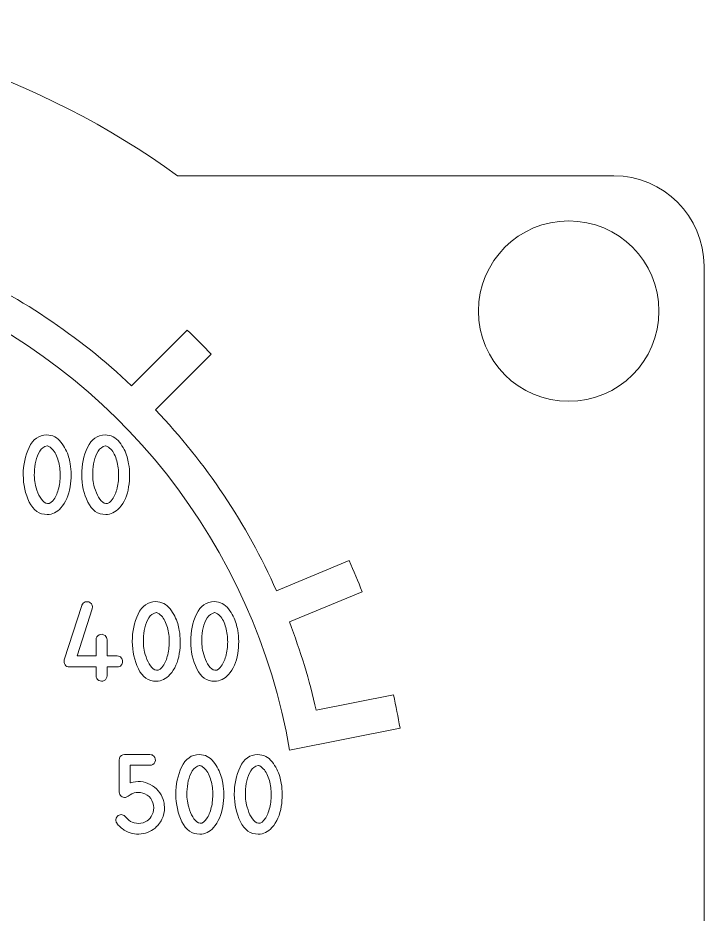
# Model space of a CAD drawing. Header units: millimetres. Extents: x 22.6 to 67.6, y -45.6 to -8.6.
# Drawn here: x 52.4 to 67.61, y -28.45 to -8.58 of the extents above; entities that cross this region are included whole.
import ezdxf

# ---------------------------------------------------------------- set-up
doc = ezdxf.new("R2010")
doc.units = ezdxf.units.MM
doc.header["$MEASUREMENT"] = 0
doc.layers.add('CUT', color=7, linetype='Continuous')
doc.layers.add('Engrave', color=7, linetype='Continuous')

msp = doc.modelspace()

# ---------------------------------------------------------------- linework, layer by layer
at = {"layer": 'CUT', "color": 250, "lineweight": 9}
msp.add_ellipse((64.6087, -15.0833), major_axis=(0, 2.0002), ratio=1, dxfattribs=at)
msp.add_open_spline([(55.9392, -12.0831), (55.9392, -12.0831), (65.6086, -12.0831), (65.6086, -12.0831), (65.6086, -12.0831), (66.7085, -12.0831), (67.6085, -12.9831), (67.6085, -14.0831), (67.6085, -14.0831), (67.6085, -14.0831), (67.6085, -40.0831), (67.6085, -40.0831), (67.6085, -40.0831), (67.6085, -41.1831), (66.7085, -42.0831), (65.6086, -42.0831), (65.6086, -42.0831), (65.6086, -42.0831), (55.9392, -42.0831), (55.9392, -42.0831), (55.9392, -42.0831), (52.8947, -44.2852), (49.1533, -45.5831), (45.1086, -45.5831), (45.1086, -45.5831), (41.0639, -45.5831), (37.3225, -44.2852), (34.278, -42.0831), (34.278, -42.0831), (34.278, -42.0831), (24.6085, -42.0831), (24.6085, -42.0831), (24.6085, -42.0831), (23.5086, -42.0831), (22.6085, -41.1831), (22.6085, -40.0831), (22.6085, -40.0831), (22.6085, -40.0831), (22.6085, -14.0831), (22.6085, -14.0831), (22.6085, -14.0831), (22.6085, -12.9831), (23.5086, -12.0831), (24.6085, -12.0831), (24.6085, -12.0831), (24.6085, -12.0831), (34.278, -12.0831), (34.278, -12.0831), (34.278, -12.0831), (37.3225, -9.881), (41.0639, -8.5831), (45.1086, -8.5831), (45.1086, -8.5831), (49.1533, -8.5831), (52.8947, -9.881), (55.9392, -12.0831)], degree=3, knots=[0, 0, 0, 0, 0.0666667, 0.0666667, 0.0666667, 0.0666667, 0.1333333, 0.1333333, 0.1333333, 0.1333333, 0.2, 0.2, 0.2, 0.2, 0.2666667, 0.2666667, 0.2666667, 0.2666667, 0.3333333, 0.3333333, 0.3333333, 0.3333333, 0.4, 0.4, 0.4, 0.4, 0.4666667, 0.4666667, 0.4666667, 0.4666667, 0.5333333, 0.5333333, 0.5333333, 0.5333333, 0.6, 0.6, 0.6, 0.6, 0.6666667, 0.6666667, 0.6666667, 0.6666667, 0.7333333, 0.7333333, 0.7333333, 0.7333333, 0.8, 0.8, 0.8, 0.8, 0.8666667, 0.8666667, 0.8666667, 0.8666667, 1, 1, 1, 1], dxfattribs=at)
at = {"layer": 'Engrave', "color": 240, "lineweight": 9}
for points, knots in [([(60.87, -24.3303), (60.827, -24.084), (60.7782, -23.8387), (60.7237, -23.5947), (60.7237, -23.5947), (60.7237, -23.5947), (59.0119, -23.9352), (59.0119, -23.9352), (59.0119, -23.9352), (58.861, -23.2687), (58.6625, -22.6141), (58.4177, -21.9762), (58.4177, -21.9762), (58.4177, -21.9762), (60.0302, -21.3083), (60.0302, -21.3083), (60.0302, -21.3083), (59.9399, -21.0751), (59.8442, -20.8441), (59.7431, -20.6154), (59.7431, -20.6154), (59.7431, -20.6154), (58.1307, -21.2833), (58.1307, -21.2833), (58.1307, -21.2833), (57.4715, -19.8034), (56.5653, -18.447), (55.4503, -17.2718), (55.4503, -17.2718), (55.4503, -17.2718), (56.6844, -16.0376), (56.6844, -16.0376), (56.6844, -16.0376), (56.5118, -15.8567), (56.335, -15.6799), (56.1541, -15.5073), (56.1541, -15.5073), (56.1541, -15.5073), (54.9199, -16.7414), (54.9199, -16.7414), (54.9199, -16.7414), (53.7446, -15.6264), (52.3884, -14.7201), (50.9084, -14.061), (50.9084, -14.061), (50.9084, -14.061), (51.5763, -12.4486), (51.5763, -12.4486), (51.5763, -12.4486), (51.3476, -12.3475), (51.1166, -12.2518), (50.8834, -12.1615), (50.8834, -12.1615), (50.8834, -12.1615), (50.2155, -13.774), (50.2155, -13.774), (50.2155, -13.774), (48.703, -13.1937), (47.1031, -12.8754), (45.4836, -12.8328), (45.4836, -12.8328), (45.4836, -12.8328), (45.4836, -11.0875), (45.4836, -11.0875), (45.4836, -11.0875), (45.2337, -11.0816), (44.9836, -11.0816), (44.7336, -11.0875), (44.7336, -11.0875), (44.7336, -11.0875), (44.7336, -12.8328), (44.7336, -12.8328), (44.7336, -12.8328), (44.2373, -12.8458), (43.742, -12.8848), (43.2498, -12.9496), (43.2498, -12.9496), (43.2498, -12.9496), (43.1121, -12.0805), (43.1121, -12.0805), (43.1121, -12.0805), (43.1121, -12.0805), (42.3714, -12.1978), (42.3714, -12.1978), (42.3714, -12.1978), (42.3714, -12.1978), (42.509, -13.0669), (42.509, -13.0669), (42.509, -13.0669), (42.0208, -13.1574), (41.5378, -13.2734), (41.0617, -13.4144), (41.0617, -13.4144), (41.0617, -13.4144), (40.5224, -11.7545), (40.5224, -11.7545), (40.5224, -11.7545), (40.2828, -11.8261), (40.045, -11.9034), (39.8091, -11.9862), (39.8091, -11.9862), (39.8091, -11.9862), (40.3484, -13.6461), (40.3484, -13.6461), (40.3484, -13.6461), (39.8804, -13.8119), (39.4214, -14.002), (38.9733, -14.2157), (38.9733, -14.2157), (38.9733, -14.2157), (38.5738, -13.4317), (38.5738, -13.4317), (38.5738, -13.4317), (38.5738, -13.4317), (37.9055, -13.7722), (37.9055, -13.7722), (37.9055, -13.7722), (37.9055, -13.7722), (38.305, -14.5562), (38.305, -14.5562), (38.305, -14.5562), (37.8687, -14.7932), (37.4451, -15.0528), (37.0359, -15.3339), (37.0359, -15.3339), (37.0359, -15.3339), (36.01, -13.9219), (36.01, -13.9219), (36.01, -13.9219), (35.8044, -14.0641), (35.6021, -14.2111), (35.4033, -14.3628), (35.4033, -14.3628), (35.4033, -14.3628), (36.4292, -15.7748), (36.4292, -15.7748), (36.4292, -15.7748), (36.0353, -16.0771), (35.6575, -16.3997), (35.2973, -16.7414), (35.2973, -16.7414), (35.2973, -16.7414), (34.6751, -16.1192), (34.6751, -16.1192), (34.6751, -16.1192), (34.6751, -16.1192), (34.1448, -16.6496), (34.1448, -16.6496), (34.1448, -16.6496), (34.1448, -16.6496), (35.2975, -17.8023), (35.2975, -17.8023), (35.2975, -17.8023), (35.7837, -17.2883), (36.3096, -16.8133), (36.8702, -16.3818), (36.8702, -16.3818), (36.8702, -16.3818), (37.4769, -15.9409), (37.4769, -15.9409), (37.4769, -15.9409), (41.268, -13.3356), (46.1253, -12.8414), (50.3634, -14.6297), (50.3634, -14.6297), (54.6016, -16.418), (57.6436, -20.2835), (58.4224, -24.8171), (58.4224, -24.8171), (58.4224, -24.8171), (60.87, -24.3303), (60.87, -24.3303)], [0, 0, 0, 0, 0.0227273, 0.0227273, 0.0227273, 0.0227273, 0.0454545, 0.0454545, 0.0454545, 0.0454545, 0.0681818, 0.0681818, 0.0681818, 0.0681818, 0.0909091, 0.0909091, 0.0909091, 0.0909091, 0.1136364, 0.1136364, 0.1136364, 0.1136364, 0.1363636, 0.1363636, 0.1363636, 0.1363636, 0.1590909, 0.1590909, 0.1590909, 0.1590909, 0.1818182, 0.1818182, 0.1818182, 0.1818182, 0.2045455, 0.2045455, 0.2045455, 0.2045455, 0.2272727, 0.2272727, 0.2272727, 0.2272727, 0.25, 0.25, 0.25, 0.25, 0.2727273, 0.2727273, 0.2727273, 0.2727273, 0.2954545, 0.2954545, 0.2954545, 0.2954545, 0.3181818, 0.3181818, 0.3181818, 0.3181818, 0.3409091, 0.3409091, 0.3409091, 0.3409091, 0.3636364, 0.3636364, 0.3636364, 0.3636364, 0.3863636, 0.3863636, 0.3863636, 0.3863636, 0.4090909, 0.4090909, 0.4090909, 0.4090909, 0.4318182, 0.4318182, 0.4318182, 0.4318182, 0.4545455, 0.4545455, 0.4545455, 0.4545455, 0.4772727, 0.4772727, 0.4772727, 0.4772727, 0.5, 0.5, 0.5, 0.5, 0.5227273, 0.5227273, 0.5227273, 0.5227273, 0.5454545, 0.5454545, 0.5454545, 0.5454545, 0.5681818, 0.5681818, 0.5681818, 0.5681818, 0.5909091, 0.5909091, 0.5909091, 0.5909091, 0.6136364, 0.6136364, 0.6136364, 0.6136364, 0.6363636, 0.6363636, 0.6363636, 0.6363636, 0.6590909, 0.6590909, 0.6590909, 0.6590909, 0.6818182, 0.6818182, 0.6818182, 0.6818182, 0.7045455, 0.7045455, 0.7045455, 0.7045455, 0.7272727, 0.7272727, 0.7272727, 0.7272727, 0.75, 0.75, 0.75, 0.75, 0.7727273, 0.7727273, 0.7727273, 0.7727273, 0.7954545, 0.7954545, 0.7954545, 0.7954545, 0.8181818, 0.8181818, 0.8181818, 0.8181818, 0.8409091, 0.8409091, 0.8409091, 0.8409091, 0.8636364, 0.8636364, 0.8636364, 0.8636364, 0.8863636, 0.8863636, 0.8863636, 0.8863636, 0.9090909, 0.9090909, 0.9090909, 0.9090909, 0.9318182, 0.9318182, 0.9318182, 0.9318182, 0.9545455, 0.9545455, 0.9545455, 0.9545455, 1, 1, 1, 1]), ([(53.039, -17.83), (53.1678, -17.83), (53.2727, -17.8835), (53.3545, -17.9902), (53.3545, -17.9902), (53.4359, -18.0969), (53.4923, -18.2054), (53.5241, -18.3157), (53.5241, -18.3157), (53.5373, -18.3639), (53.5488, -18.4144), (53.5585, -18.4674), (53.5585, -18.4674), (53.5879, -18.624), (53.5879, -18.7957), (53.5588, -18.9824), (53.5588, -18.9824), (53.53, -19.1691), (53.4612, -19.3237), (53.3527, -19.4466), (53.3527, -19.4466), (53.2654, -19.5448), (53.1643, -19.5939), (53.0496, -19.5939), (53.0496, -19.5939), (52.8732, -19.5939), (52.7406, -19.5019), (52.6521, -19.3181), (52.6521, -19.3181), (52.5634, -19.1344), (52.5184, -18.9324), (52.5178, -18.7119), (52.5178, -18.7119), (52.5169, -18.4915), (52.5598, -18.2892), (52.6463, -18.1055), (52.6463, -18.1055), (52.733, -17.9217), (52.8641, -17.83), (53.039, -17.83)], [0, 0, 0, 0, 0.0909091, 0.0909091, 0.0909091, 0.0909091, 0.1818182, 0.1818182, 0.1818182, 0.1818182, 0.2727273, 0.2727273, 0.2727273, 0.2727273, 0.3636364, 0.3636364, 0.3636364, 0.3636364, 0.4545455, 0.4545455, 0.4545455, 0.4545455, 0.5454545, 0.5454545, 0.5454545, 0.5454545, 0.6363636, 0.6363636, 0.6363636, 0.6363636, 0.7272727, 0.7272727, 0.7272727, 0.7272727, 0.8181818, 0.8181818, 0.8181818, 0.8181818, 1, 1, 1, 1]), ([(54.3343, -17.83), (54.4631, -17.83), (54.568, -17.8835), (54.6498, -17.9902), (54.6498, -17.9902), (54.7312, -18.0969), (54.7876, -18.2054), (54.8194, -18.3157), (54.8194, -18.3157), (54.8326, -18.3639), (54.8441, -18.4144), (54.8538, -18.4674), (54.8538, -18.4674), (54.8832, -18.624), (54.8832, -18.7957), (54.8541, -18.9824), (54.8541, -18.9824), (54.8253, -19.1691), (54.7565, -19.3237), (54.648, -19.4466), (54.648, -19.4466), (54.5607, -19.5448), (54.4596, -19.5939), (54.3449, -19.5939), (54.3449, -19.5939), (54.1685, -19.5939), (54.0359, -19.5019), (53.9474, -19.3181), (53.9474, -19.3181), (53.8587, -19.1344), (53.8137, -18.9324), (53.8131, -18.7119), (53.8131, -18.7119), (53.8122, -18.4915), (53.8551, -18.2892), (53.9416, -18.1055), (53.9416, -18.1055), (54.0283, -17.9217), (54.1594, -17.83), (54.3343, -17.83)], [0, 0, 0, 0, 0.0909091, 0.0909091, 0.0909091, 0.0909091, 0.1818182, 0.1818182, 0.1818182, 0.1818182, 0.2727273, 0.2727273, 0.2727273, 0.2727273, 0.3636364, 0.3636364, 0.3636364, 0.3636364, 0.4545455, 0.4545455, 0.4545455, 0.4545455, 0.5454545, 0.5454545, 0.5454545, 0.5454545, 0.6363636, 0.6363636, 0.6363636, 0.6363636, 0.7272727, 0.7272727, 0.7272727, 0.7272727, 0.8181818, 0.8181818, 0.8181818, 0.8181818, 1, 1, 1, 1]), ([(53.0452, -18.0737), (52.977, -18.0875), (52.9226, -18.1266), (52.8829, -18.191), (52.8829, -18.191), (52.8429, -18.2551), (52.8135, -18.3283), (52.7944, -18.4106), (52.7944, -18.4106), (52.7756, -18.4926), (52.7653, -18.5755), (52.7636, -18.6593), (52.7636, -18.6593), (52.7618, -18.7431), (52.765, -18.8113), (52.773, -18.8636), (52.773, -18.8636), (52.78, -18.913), (52.7962, -18.9765), (52.8221, -19.0544), (52.8221, -19.0544), (52.8479, -19.1321), (52.8806, -19.1991), (52.92, -19.2549), (52.92, -19.2549), (52.9591, -19.3111), (53.004, -19.3431), (53.0546, -19.3514), (53.0546, -19.3514), (53.1052, -19.3599), (53.159, -19.319), (53.2157, -19.2297), (53.2157, -19.2297), (53.2589, -19.1606), (53.291, -19.073), (53.3121, -18.9668), (53.3121, -18.9668), (53.3333, -18.8607), (53.3409, -18.7522), (53.3345, -18.6414), (53.3345, -18.6414), (53.3283, -18.5306), (53.3071, -18.4259), (53.2713, -18.3277), (53.2713, -18.3277), (53.2354, -18.2295), (53.1825, -18.154), (53.1122, -18.1005), (53.1122, -18.1005), (53.0911, -18.0855), (53.0711, -18.0767), (53.052, -18.0737), (53.052, -18.0737), (53.0514, -18.0737), (53.0508, -18.0737), (53.0499, -18.0737), (53.0499, -18.0737), (53.049, -18.0737), (53.0475, -18.0737), (53.0452, -18.0737)], [0, 0, 0, 0, 0.0625, 0.0625, 0.0625, 0.0625, 0.125, 0.125, 0.125, 0.125, 0.1875, 0.1875, 0.1875, 0.1875, 0.25, 0.25, 0.25, 0.25, 0.3125, 0.3125, 0.3125, 0.3125, 0.375, 0.375, 0.375, 0.375, 0.4375, 0.4375, 0.4375, 0.4375, 0.5, 0.5, 0.5, 0.5, 0.5625, 0.5625, 0.5625, 0.5625, 0.625, 0.625, 0.625, 0.625, 0.6875, 0.6875, 0.6875, 0.6875, 0.75, 0.75, 0.75, 0.75, 0.8125, 0.8125, 0.8125, 0.8125, 0.875, 0.875, 0.875, 0.875, 1, 1, 1, 1]), ([(54.3405, -18.0737), (54.2723, -18.0875), (54.2179, -18.1266), (54.1782, -18.191), (54.1782, -18.191), (54.1382, -18.2551), (54.1088, -18.3283), (54.0897, -18.4106), (54.0897, -18.4106), (54.0709, -18.4926), (54.0606, -18.5755), (54.0589, -18.6593), (54.0589, -18.6593), (54.0571, -18.7431), (54.0603, -18.8113), (54.0683, -18.8636), (54.0683, -18.8636), (54.0753, -18.913), (54.0915, -18.9765), (54.1174, -19.0544), (54.1174, -19.0544), (54.1432, -19.1321), (54.1759, -19.1991), (54.2153, -19.2549), (54.2153, -19.2549), (54.2544, -19.3111), (54.2993, -19.3431), (54.3499, -19.3514), (54.3499, -19.3514), (54.4005, -19.3599), (54.4543, -19.319), (54.511, -19.2297), (54.511, -19.2297), (54.5542, -19.1606), (54.5863, -19.073), (54.6074, -18.9668), (54.6074, -18.9668), (54.6286, -18.8607), (54.6362, -18.7522), (54.6298, -18.6414), (54.6298, -18.6414), (54.6236, -18.5306), (54.6024, -18.4259), (54.5666, -18.3277), (54.5666, -18.3277), (54.5307, -18.2295), (54.4778, -18.154), (54.4075, -18.1005), (54.4075, -18.1005), (54.3864, -18.0855), (54.3664, -18.0767), (54.3473, -18.0737), (54.3473, -18.0737), (54.3467, -18.0737), (54.3461, -18.0737), (54.3452, -18.0737), (54.3452, -18.0737), (54.3443, -18.0737), (54.3428, -18.0737), (54.3405, -18.0737)], [0, 0, 0, 0, 0.0625, 0.0625, 0.0625, 0.0625, 0.125, 0.125, 0.125, 0.125, 0.1875, 0.1875, 0.1875, 0.1875, 0.25, 0.25, 0.25, 0.25, 0.3125, 0.3125, 0.3125, 0.3125, 0.375, 0.375, 0.375, 0.375, 0.4375, 0.4375, 0.4375, 0.4375, 0.5, 0.5, 0.5, 0.5, 0.5625, 0.5625, 0.5625, 0.5625, 0.625, 0.625, 0.625, 0.625, 0.6875, 0.6875, 0.6875, 0.6875, 0.75, 0.75, 0.75, 0.75, 0.8125, 0.8125, 0.8125, 0.8125, 0.875, 0.875, 0.875, 0.875, 1, 1, 1, 1]), ([(53.5427, -22.974), (53.5013, -22.974), (53.4689, -22.9572), (53.4451, -22.924), (53.4451, -22.924), (53.4213, -22.8908), (53.4154, -22.8543), (53.4275, -22.8146), (53.4275, -22.8146), (53.4275, -22.8146), (53.8141, -21.6105), (53.8141, -21.6105), (53.8141, -21.6105), (53.8141, -21.6099), (53.8141, -21.609), (53.8144, -21.6078), (53.8144, -21.6078), (53.8146, -21.6067), (53.8152, -21.6055), (53.8158, -21.6046), (53.8158, -21.6046), (53.8302, -21.5678), (53.8552, -21.5437), (53.8908, -21.5323), (53.8908, -21.5323), (53.9264, -21.5205), (53.9613, -21.5249), (53.9957, -21.5449), (53.9957, -21.5449), (54.0492, -21.5784), (54.0657, -21.6252), (54.0457, -21.6854), (54.0457, -21.6854), (54.0457, -21.6854), (53.7097, -22.7303), (53.7097, -22.7303), (53.7097, -22.7303), (53.7097, -22.7303), (54.131, -22.7303), (54.131, -22.7303), (54.131, -22.7303), (54.131, -22.7303), (54.131, -22.3728), (54.131, -22.3728), (54.131, -22.3728), (54.131, -22.321), (54.1542, -22.2843), (54.2006, -22.2625), (54.2006, -22.2625), (54.2474, -22.2408), (54.2903, -22.2455), (54.33, -22.2772), (54.33, -22.2772), (54.3597, -22.3013), (54.3747, -22.3331), (54.3747, -22.3728), (54.3747, -22.3728), (54.3747, -22.3728), (54.3747, -22.7303), (54.3747, -22.7303), (54.3747, -22.7303), (54.3747, -22.7303), (54.5978, -22.7303), (54.5978, -22.7303), (54.5978, -22.7303), (54.6375, -22.7303), (54.6672, -22.7429), (54.6875, -22.7685), (54.6875, -22.7685), (54.7075, -22.7941), (54.7175, -22.822), (54.7175, -22.8526), (54.7175, -22.8526), (54.7175, -22.8828), (54.7075, -22.9108), (54.6875, -22.936), (54.6875, -22.936), (54.6672, -22.9613), (54.6375, -22.974), (54.5978, -22.974), (54.5978, -22.974), (54.5978, -22.974), (54.3747, -22.974), (54.3747, -22.974), (54.3747, -22.974), (54.3747, -22.9813), (54.3747, -23.0154), (54.3747, -23.0763), (54.3747, -23.0763), (54.3747, -23.1371), (54.3747, -23.168), (54.3747, -23.1686), (54.3747, -23.1686), (54.3747, -23.2186), (54.3535, -23.2541), (54.3109, -23.2753), (54.3109, -23.2753), (54.2697, -23.295), (54.2295, -23.2938), (54.1901, -23.2718), (54.1901, -23.2718), (54.1507, -23.25), (54.1313, -23.2156), (54.1319, -23.1686), (54.1319, -23.1686), (54.1319, -23.1645), (54.1316, -23.133), (54.1316, -23.0739), (54.1316, -23.0739), (54.1313, -23.0145), (54.131, -22.9813), (54.131, -22.974), (54.131, -22.974), (54.131, -22.974), (53.5427, -22.974), (53.5427, -22.974)], [0, 0, 0, 0, 0.0333333, 0.0333333, 0.0333333, 0.0333333, 0.0666667, 0.0666667, 0.0666667, 0.0666667, 0.1, 0.1, 0.1, 0.1, 0.1333333, 0.1333333, 0.1333333, 0.1333333, 0.1666667, 0.1666667, 0.1666667, 0.1666667, 0.2, 0.2, 0.2, 0.2, 0.2333333, 0.2333333, 0.2333333, 0.2333333, 0.2666667, 0.2666667, 0.2666667, 0.2666667, 0.3, 0.3, 0.3, 0.3, 0.3333333, 0.3333333, 0.3333333, 0.3333333, 0.3666667, 0.3666667, 0.3666667, 0.3666667, 0.4, 0.4, 0.4, 0.4, 0.4333333, 0.4333333, 0.4333333, 0.4333333, 0.4666667, 0.4666667, 0.4666667, 0.4666667, 0.5, 0.5, 0.5, 0.5, 0.5333333, 0.5333333, 0.5333333, 0.5333333, 0.5666667, 0.5666667, 0.5666667, 0.5666667, 0.6, 0.6, 0.6, 0.6, 0.6333333, 0.6333333, 0.6333333, 0.6333333, 0.6666667, 0.6666667, 0.6666667, 0.6666667, 0.7, 0.7, 0.7, 0.7, 0.7333333, 0.7333333, 0.7333333, 0.7333333, 0.7666667, 0.7666667, 0.7666667, 0.7666667, 0.8, 0.8, 0.8, 0.8, 0.8333333, 0.8333333, 0.8333333, 0.8333333, 0.8666667, 0.8666667, 0.8666667, 0.8666667, 0.9, 0.9, 0.9, 0.9, 0.9333333, 0.9333333, 0.9333333, 0.9333333, 1, 1, 1, 1]), ([(55.4562, -21.5261), (55.585, -21.5261), (55.6899, -21.5796), (55.7717, -21.6863), (55.7717, -21.6863), (55.8531, -21.793), (55.9095, -21.9015), (55.9413, -22.0118), (55.9413, -22.0118), (55.9545, -22.06), (55.966, -22.1105), (55.9757, -22.1635), (55.9757, -22.1635), (56.0051, -22.3201), (56.0051, -22.4918), (55.976, -22.6785), (55.976, -22.6785), (55.9472, -22.8652), (55.8784, -23.0198), (55.7699, -23.1427), (55.7699, -23.1427), (55.6826, -23.2409), (55.5815, -23.29), (55.4668, -23.29), (55.4668, -23.29), (55.2904, -23.29), (55.1578, -23.198), (55.0693, -23.0142), (55.0693, -23.0142), (54.9806, -22.8305), (54.9356, -22.6285), (54.935, -22.408), (54.935, -22.408), (54.9341, -22.1876), (54.977, -21.9853), (55.0635, -21.8016), (55.0635, -21.8016), (55.1502, -21.6178), (55.2813, -21.5261), (55.4562, -21.5261)], [0, 0, 0, 0, 0.0909091, 0.0909091, 0.0909091, 0.0909091, 0.1818182, 0.1818182, 0.1818182, 0.1818182, 0.2727273, 0.2727273, 0.2727273, 0.2727273, 0.3636364, 0.3636364, 0.3636364, 0.3636364, 0.4545455, 0.4545455, 0.4545455, 0.4545455, 0.5454545, 0.5454545, 0.5454545, 0.5454545, 0.6363636, 0.6363636, 0.6363636, 0.6363636, 0.7272727, 0.7272727, 0.7272727, 0.7272727, 0.8181818, 0.8181818, 0.8181818, 0.8181818, 1, 1, 1, 1]), ([(56.7515, -21.5261), (56.8803, -21.5261), (56.9852, -21.5796), (57.067, -21.6863), (57.067, -21.6863), (57.1484, -21.793), (57.2048, -21.9015), (57.2366, -22.0118), (57.2366, -22.0118), (57.2498, -22.06), (57.2613, -22.1105), (57.271, -22.1635), (57.271, -22.1635), (57.3004, -22.3201), (57.3004, -22.4918), (57.2713, -22.6785), (57.2713, -22.6785), (57.2425, -22.8652), (57.1737, -23.0198), (57.0652, -23.1427), (57.0652, -23.1427), (56.9779, -23.2409), (56.8768, -23.29), (56.7621, -23.29), (56.7621, -23.29), (56.5857, -23.29), (56.4531, -23.198), (56.3646, -23.0142), (56.3646, -23.0142), (56.2759, -22.8305), (56.2309, -22.6285), (56.2303, -22.408), (56.2303, -22.408), (56.2294, -22.1876), (56.2723, -21.9853), (56.3588, -21.8016), (56.3588, -21.8016), (56.4455, -21.6178), (56.5766, -21.5261), (56.7515, -21.5261)], [0, 0, 0, 0, 0.0909091, 0.0909091, 0.0909091, 0.0909091, 0.1818182, 0.1818182, 0.1818182, 0.1818182, 0.2727273, 0.2727273, 0.2727273, 0.2727273, 0.3636364, 0.3636364, 0.3636364, 0.3636364, 0.4545455, 0.4545455, 0.4545455, 0.4545455, 0.5454545, 0.5454545, 0.5454545, 0.5454545, 0.6363636, 0.6363636, 0.6363636, 0.6363636, 0.7272727, 0.7272727, 0.7272727, 0.7272727, 0.8181818, 0.8181818, 0.8181818, 0.8181818, 1, 1, 1, 1]), ([(55.4624, -21.7698), (55.3942, -21.7836), (55.3398, -21.8227), (55.3001, -21.8871), (55.3001, -21.8871), (55.2601, -21.9512), (55.2307, -22.0244), (55.2116, -22.1067), (55.2116, -22.1067), (55.1928, -22.1887), (55.1825, -22.2716), (55.1808, -22.3554), (55.1808, -22.3554), (55.179, -22.4392), (55.1822, -22.5074), (55.1902, -22.5597), (55.1902, -22.5597), (55.1972, -22.6091), (55.2134, -22.6726), (55.2393, -22.7505), (55.2393, -22.7505), (55.2651, -22.8282), (55.2978, -22.8952), (55.3372, -22.951), (55.3372, -22.951), (55.3763, -23.0072), (55.4212, -23.0392), (55.4718, -23.0475), (55.4718, -23.0475), (55.5224, -23.056), (55.5762, -23.0151), (55.6329, -22.9258), (55.6329, -22.9258), (55.6761, -22.8567), (55.7082, -22.7691), (55.7293, -22.6629), (55.7293, -22.6629), (55.7505, -22.5568), (55.7581, -22.4483), (55.7517, -22.3375), (55.7517, -22.3375), (55.7455, -22.2267), (55.7243, -22.122), (55.6885, -22.0238), (55.6885, -22.0238), (55.6526, -21.9256), (55.5997, -21.8501), (55.5294, -21.7966), (55.5294, -21.7966), (55.5083, -21.7816), (55.4883, -21.7728), (55.4692, -21.7698), (55.4692, -21.7698), (55.4686, -21.7698), (55.468, -21.7698), (55.4671, -21.7698), (55.4671, -21.7698), (55.4662, -21.7698), (55.4647, -21.7698), (55.4624, -21.7698)], [0, 0, 0, 0, 0.0625, 0.0625, 0.0625, 0.0625, 0.125, 0.125, 0.125, 0.125, 0.1875, 0.1875, 0.1875, 0.1875, 0.25, 0.25, 0.25, 0.25, 0.3125, 0.3125, 0.3125, 0.3125, 0.375, 0.375, 0.375, 0.375, 0.4375, 0.4375, 0.4375, 0.4375, 0.5, 0.5, 0.5, 0.5, 0.5625, 0.5625, 0.5625, 0.5625, 0.625, 0.625, 0.625, 0.625, 0.6875, 0.6875, 0.6875, 0.6875, 0.75, 0.75, 0.75, 0.75, 0.8125, 0.8125, 0.8125, 0.8125, 0.875, 0.875, 0.875, 0.875, 1, 1, 1, 1]), ([(56.7577, -21.7698), (56.6895, -21.7836), (56.6351, -21.8227), (56.5954, -21.8871), (56.5954, -21.8871), (56.5554, -21.9512), (56.526, -22.0244), (56.5069, -22.1067), (56.5069, -22.1067), (56.4881, -22.1887), (56.4778, -22.2716), (56.4761, -22.3554), (56.4761, -22.3554), (56.4743, -22.4392), (56.4775, -22.5074), (56.4855, -22.5597), (56.4855, -22.5597), (56.4925, -22.6091), (56.5087, -22.6726), (56.5346, -22.7505), (56.5346, -22.7505), (56.5604, -22.8282), (56.5931, -22.8952), (56.6325, -22.951), (56.6325, -22.951), (56.6716, -23.0072), (56.7165, -23.0392), (56.7671, -23.0475), (56.7671, -23.0475), (56.8177, -23.056), (56.8715, -23.0151), (56.9282, -22.9258), (56.9282, -22.9258), (56.9714, -22.8567), (57.0035, -22.7691), (57.0246, -22.6629), (57.0246, -22.6629), (57.0458, -22.5568), (57.0534, -22.4483), (57.047, -22.3375), (57.047, -22.3375), (57.0408, -22.2267), (57.0196, -22.122), (56.9838, -22.0238), (56.9838, -22.0238), (56.9479, -21.9256), (56.895, -21.8501), (56.8247, -21.7966), (56.8247, -21.7966), (56.8036, -21.7816), (56.7836, -21.7728), (56.7645, -21.7698), (56.7645, -21.7698), (56.7639, -21.7698), (56.7633, -21.7698), (56.7624, -21.7698), (56.7624, -21.7698), (56.7615, -21.7698), (56.76, -21.7698), (56.7577, -21.7698)], [0, 0, 0, 0, 0.0625, 0.0625, 0.0625, 0.0625, 0.125, 0.125, 0.125, 0.125, 0.1875, 0.1875, 0.1875, 0.1875, 0.25, 0.25, 0.25, 0.25, 0.3125, 0.3125, 0.3125, 0.3125, 0.375, 0.375, 0.375, 0.375, 0.4375, 0.4375, 0.4375, 0.4375, 0.5, 0.5, 0.5, 0.5, 0.5625, 0.5625, 0.5625, 0.5625, 0.625, 0.625, 0.625, 0.625, 0.6875, 0.6875, 0.6875, 0.6875, 0.75, 0.75, 0.75, 0.75, 0.8125, 0.8125, 0.8125, 0.8125, 0.875, 0.875, 0.875, 0.875, 1, 1, 1, 1]), ([(54.5936, -26.4359), (54.5919, -26.4341), (54.5889, -26.4294), (54.5845, -26.4218), (54.5845, -26.4218), (54.5804, -26.4139), (54.5778, -26.4089), (54.5775, -26.4065), (54.5775, -26.4065), (54.5669, -26.3709), (54.571, -26.3371), (54.5895, -26.3051), (54.5895, -26.3051), (54.5969, -26.2919), (54.6075, -26.2801), (54.6213, -26.2698), (54.6213, -26.2698), (54.6466, -26.2507), (54.676, -26.2442), (54.7101, -26.2504), (54.7101, -26.2504), (54.7439, -26.2563), (54.7697, -26.2722), (54.7874, -26.298), (54.7874, -26.298), (54.8723, -26.4118), (54.9849, -26.4582), (55.1246, -26.4371), (55.1246, -26.4371), (55.2645, -26.4162), (55.3551, -26.3362), (55.3965, -26.1972), (55.3965, -26.1972), (55.4165, -26.1302), (55.415, -26.0596), (55.3918, -25.9858), (55.3918, -25.9858), (55.3683, -25.912), (55.326, -25.8559), (55.2645, -25.8174), (55.2645, -25.8174), (55.1981, -25.7756), (55.1328, -25.7547), (55.069, -25.7547), (55.069, -25.7547), (55.0026, -25.7547), (54.9411, -25.7724), (54.8847, -25.808), (54.8847, -25.808), (54.8694, -25.8182), (54.8547, -25.8288), (54.8409, -25.84), (54.8409, -25.84), (54.8224, -25.8541), (54.8041, -25.8629), (54.7856, -25.8656), (54.7856, -25.8656), (54.7489, -25.872), (54.7165, -25.8632), (54.6883, -25.8394), (54.6883, -25.8394), (54.6604, -25.8156), (54.6463, -25.785), (54.6463, -25.7477), (54.6463, -25.7477), (54.6463, -25.7477), (54.6463, -25.0354), (54.6463, -25.0354), (54.6463, -25.0354), (54.6463, -25.0292), (54.6471, -25.0218), (54.6489, -25.0136), (54.6489, -25.0136), (54.6507, -25.0051), (54.6516, -24.9998), (54.6521, -24.9974), (54.6521, -24.9974), (54.6701, -24.9436), (54.7077, -24.9166), (54.765, -24.9166), (54.765, -24.9166), (54.765, -24.9166), (55.3265, -24.9166), (55.3265, -24.9166), (55.3265, -24.9166), (55.3265, -24.9166), (55.3265, -24.9166), (55.3265, -24.9166), (55.3265, -24.9166), (55.3595, -24.9166), (55.3877, -24.9287), (55.4118, -24.9528), (55.4118, -24.9528), (55.4485, -24.9901), (55.4565, -25.033), (55.4356, -25.0818), (55.4356, -25.0818), (55.4147, -25.1306), (55.3783, -25.155), (55.3265, -25.155), (55.3265, -25.155), (55.3265, -25.155), (54.8841, -25.155), (54.8841, -25.155), (54.8841, -25.155), (54.8841, -25.155), (54.8841, -25.5463), (54.8841, -25.5463), (54.8841, -25.5463), (54.8841, -25.5463), (54.8882, -25.5448), (54.8967, -25.5419), (54.8967, -25.5419), (55.0473, -25.4955), (55.1928, -25.5084), (55.3336, -25.581), (55.3336, -25.581), (55.4741, -25.6536), (55.5697, -25.765), (55.6194, -25.915), (55.6194, -25.915), (55.6288, -25.9441), (55.637, -25.9796), (55.6443, -26.0217), (55.6443, -26.0217), (55.6587, -26.1105), (55.6496, -26.1995), (55.6173, -26.2883), (55.6173, -26.2883), (55.585, -26.3768), (55.5373, -26.4524), (55.4747, -26.5144), (55.4747, -26.5144), (55.3806, -26.6085), (55.2654, -26.6623), (55.1293, -26.6761), (55.1293, -26.6761), (54.9935, -26.6899), (54.8694, -26.6617), (54.7574, -26.5908), (54.7574, -26.5908), (54.7309, -26.575), (54.7007, -26.5517), (54.666, -26.522), (54.666, -26.522), (54.6316, -26.4921), (54.6075, -26.4635), (54.5936, -26.4359)], [0, 0, 0, 0, 0.0263158, 0.0263158, 0.0263158, 0.0263158, 0.0526316, 0.0526316, 0.0526316, 0.0526316, 0.0789474, 0.0789474, 0.0789474, 0.0789474, 0.1052632, 0.1052632, 0.1052632, 0.1052632, 0.1315789, 0.1315789, 0.1315789, 0.1315789, 0.1578947, 0.1578947, 0.1578947, 0.1578947, 0.1842105, 0.1842105, 0.1842105, 0.1842105, 0.2105263, 0.2105263, 0.2105263, 0.2105263, 0.2368421, 0.2368421, 0.2368421, 0.2368421, 0.2631579, 0.2631579, 0.2631579, 0.2631579, 0.2894737, 0.2894737, 0.2894737, 0.2894737, 0.3157895, 0.3157895, 0.3157895, 0.3157895, 0.3421053, 0.3421053, 0.3421053, 0.3421053, 0.3684211, 0.3684211, 0.3684211, 0.3684211, 0.3947368, 0.3947368, 0.3947368, 0.3947368, 0.4210526, 0.4210526, 0.4210526, 0.4210526, 0.4473684, 0.4473684, 0.4473684, 0.4473684, 0.4736842, 0.4736842, 0.4736842, 0.4736842, 0.5, 0.5, 0.5, 0.5, 0.5263158, 0.5263158, 0.5263158, 0.5263158, 0.5526316, 0.5526316, 0.5526316, 0.5526316, 0.5789474, 0.5789474, 0.5789474, 0.5789474, 0.6052632, 0.6052632, 0.6052632, 0.6052632, 0.6315789, 0.6315789, 0.6315789, 0.6315789, 0.6578947, 0.6578947, 0.6578947, 0.6578947, 0.6842105, 0.6842105, 0.6842105, 0.6842105, 0.7105263, 0.7105263, 0.7105263, 0.7105263, 0.7368421, 0.7368421, 0.7368421, 0.7368421, 0.7631579, 0.7631579, 0.7631579, 0.7631579, 0.7894737, 0.7894737, 0.7894737, 0.7894737, 0.8157895, 0.8157895, 0.8157895, 0.8157895, 0.8421053, 0.8421053, 0.8421053, 0.8421053, 0.8684211, 0.8684211, 0.8684211, 0.8684211, 0.8947368, 0.8947368, 0.8947368, 0.8947368, 0.9210526, 0.9210526, 0.9210526, 0.9210526, 0.9473684, 0.9473684, 0.9473684, 0.9473684, 1, 1, 1, 1]), ([(56.4213, -24.9166), (56.5501, -24.9166), (56.655, -24.9701), (56.7368, -25.0768), (56.7368, -25.0768), (56.8182, -25.1835), (56.8746, -25.292), (56.9064, -25.4023), (56.9064, -25.4023), (56.9196, -25.4505), (56.9311, -25.501), (56.9408, -25.554), (56.9408, -25.554), (56.9702, -25.7106), (56.9702, -25.8823), (56.9411, -26.069), (56.9411, -26.069), (56.9123, -26.2557), (56.8435, -26.4103), (56.735, -26.5332), (56.735, -26.5332), (56.6477, -26.6314), (56.5466, -26.6805), (56.4319, -26.6805), (56.4319, -26.6805), (56.2555, -26.6805), (56.1229, -26.5885), (56.0344, -26.4047), (56.0344, -26.4047), (55.9457, -26.221), (55.9007, -26.019), (55.9001, -25.7985), (55.9001, -25.7985), (55.8992, -25.5781), (55.9421, -25.3758), (56.0286, -25.1921), (56.0286, -25.1921), (56.1153, -25.0083), (56.2464, -24.9166), (56.4213, -24.9166)], [0, 0, 0, 0, 0.0909091, 0.0909091, 0.0909091, 0.0909091, 0.1818182, 0.1818182, 0.1818182, 0.1818182, 0.2727273, 0.2727273, 0.2727273, 0.2727273, 0.3636364, 0.3636364, 0.3636364, 0.3636364, 0.4545455, 0.4545455, 0.4545455, 0.4545455, 0.5454545, 0.5454545, 0.5454545, 0.5454545, 0.6363636, 0.6363636, 0.6363636, 0.6363636, 0.7272727, 0.7272727, 0.7272727, 0.7272727, 0.8181818, 0.8181818, 0.8181818, 0.8181818, 1, 1, 1, 1]), ([(57.7166, -24.9166), (57.8454, -24.9166), (57.9503, -24.9701), (58.0321, -25.0768), (58.0321, -25.0768), (58.1135, -25.1835), (58.1699, -25.292), (58.2017, -25.4023), (58.2017, -25.4023), (58.2149, -25.4505), (58.2264, -25.501), (58.2361, -25.554), (58.2361, -25.554), (58.2655, -25.7106), (58.2655, -25.8823), (58.2364, -26.069), (58.2364, -26.069), (58.2076, -26.2557), (58.1388, -26.4103), (58.0303, -26.5332), (58.0303, -26.5332), (57.943, -26.6314), (57.8419, -26.6805), (57.7272, -26.6805), (57.7272, -26.6805), (57.5508, -26.6805), (57.4182, -26.5885), (57.3297, -26.4047), (57.3297, -26.4047), (57.241, -26.221), (57.196, -26.019), (57.1954, -25.7985), (57.1954, -25.7985), (57.1945, -25.5781), (57.2374, -25.3758), (57.3239, -25.1921), (57.3239, -25.1921), (57.4106, -25.0083), (57.5417, -24.9166), (57.7166, -24.9166)], [0, 0, 0, 0, 0.0909091, 0.0909091, 0.0909091, 0.0909091, 0.1818182, 0.1818182, 0.1818182, 0.1818182, 0.2727273, 0.2727273, 0.2727273, 0.2727273, 0.3636364, 0.3636364, 0.3636364, 0.3636364, 0.4545455, 0.4545455, 0.4545455, 0.4545455, 0.5454545, 0.5454545, 0.5454545, 0.5454545, 0.6363636, 0.6363636, 0.6363636, 0.6363636, 0.7272727, 0.7272727, 0.7272727, 0.7272727, 0.8181818, 0.8181818, 0.8181818, 0.8181818, 1, 1, 1, 1]), ([(56.4275, -25.1603), (56.3593, -25.1741), (56.3049, -25.2132), (56.2652, -25.2776), (56.2652, -25.2776), (56.2252, -25.3417), (56.1958, -25.4149), (56.1767, -25.4972), (56.1767, -25.4972), (56.1579, -25.5792), (56.1476, -25.6621), (56.1459, -25.7459), (56.1459, -25.7459), (56.1441, -25.8297), (56.1473, -25.8979), (56.1553, -25.9502), (56.1553, -25.9502), (56.1623, -25.9996), (56.1785, -26.0631), (56.2044, -26.141), (56.2044, -26.141), (56.2302, -26.2187), (56.2629, -26.2857), (56.3023, -26.3415), (56.3023, -26.3415), (56.3414, -26.3977), (56.3863, -26.4297), (56.4369, -26.438), (56.4369, -26.438), (56.4875, -26.4465), (56.5413, -26.4056), (56.598, -26.3163), (56.598, -26.3163), (56.6412, -26.2472), (56.6733, -26.1596), (56.6944, -26.0534), (56.6944, -26.0534), (56.7156, -25.9473), (56.7232, -25.8388), (56.7168, -25.728), (56.7168, -25.728), (56.7106, -25.6172), (56.6894, -25.5125), (56.6536, -25.4143), (56.6536, -25.4143), (56.6177, -25.3161), (56.5648, -25.2406), (56.4945, -25.1871), (56.4945, -25.1871), (56.4734, -25.1721), (56.4534, -25.1633), (56.4343, -25.1603), (56.4343, -25.1603), (56.4337, -25.1603), (56.4331, -25.1603), (56.4322, -25.1603), (56.4322, -25.1603), (56.4313, -25.1603), (56.4298, -25.1603), (56.4275, -25.1603)], [0, 0, 0, 0, 0.0625, 0.0625, 0.0625, 0.0625, 0.125, 0.125, 0.125, 0.125, 0.1875, 0.1875, 0.1875, 0.1875, 0.25, 0.25, 0.25, 0.25, 0.3125, 0.3125, 0.3125, 0.3125, 0.375, 0.375, 0.375, 0.375, 0.4375, 0.4375, 0.4375, 0.4375, 0.5, 0.5, 0.5, 0.5, 0.5625, 0.5625, 0.5625, 0.5625, 0.625, 0.625, 0.625, 0.625, 0.6875, 0.6875, 0.6875, 0.6875, 0.75, 0.75, 0.75, 0.75, 0.8125, 0.8125, 0.8125, 0.8125, 0.875, 0.875, 0.875, 0.875, 1, 1, 1, 1]), ([(57.7228, -25.1603), (57.6546, -25.1741), (57.6002, -25.2132), (57.5605, -25.2776), (57.5605, -25.2776), (57.5205, -25.3417), (57.4911, -25.4149), (57.472, -25.4972), (57.472, -25.4972), (57.4532, -25.5792), (57.4429, -25.6621), (57.4412, -25.7459), (57.4412, -25.7459), (57.4394, -25.8297), (57.4426, -25.8979), (57.4506, -25.9502), (57.4506, -25.9502), (57.4576, -25.9996), (57.4738, -26.0631), (57.4997, -26.141), (57.4997, -26.141), (57.5255, -26.2187), (57.5582, -26.2857), (57.5976, -26.3415), (57.5976, -26.3415), (57.6367, -26.3977), (57.6816, -26.4297), (57.7322, -26.438), (57.7322, -26.438), (57.7828, -26.4465), (57.8366, -26.4056), (57.8933, -26.3163), (57.8933, -26.3163), (57.9365, -26.2472), (57.9686, -26.1596), (57.9897, -26.0534), (57.9897, -26.0534), (58.0109, -25.9473), (58.0185, -25.8388), (58.0121, -25.728), (58.0121, -25.728), (58.0059, -25.6172), (57.9847, -25.5125), (57.9489, -25.4143), (57.9489, -25.4143), (57.913, -25.3161), (57.8601, -25.2406), (57.7898, -25.1871), (57.7898, -25.1871), (57.7687, -25.1721), (57.7487, -25.1633), (57.7296, -25.1603), (57.7296, -25.1603), (57.729, -25.1603), (57.7284, -25.1603), (57.7275, -25.1603), (57.7275, -25.1603), (57.7266, -25.1603), (57.7251, -25.1603), (57.7228, -25.1603)], [0, 0, 0, 0, 0.0625, 0.0625, 0.0625, 0.0625, 0.125, 0.125, 0.125, 0.125, 0.1875, 0.1875, 0.1875, 0.1875, 0.25, 0.25, 0.25, 0.25, 0.3125, 0.3125, 0.3125, 0.3125, 0.375, 0.375, 0.375, 0.375, 0.4375, 0.4375, 0.4375, 0.4375, 0.5, 0.5, 0.5, 0.5, 0.5625, 0.5625, 0.5625, 0.5625, 0.625, 0.625, 0.625, 0.625, 0.6875, 0.6875, 0.6875, 0.6875, 0.75, 0.75, 0.75, 0.75, 0.8125, 0.8125, 0.8125, 0.8125, 0.875, 0.875, 0.875, 0.875, 1, 1, 1, 1])]:
    msp.add_open_spline(points, degree=3, knots=knots, dxfattribs=at)

doc.saveas('drawing.dxf')
